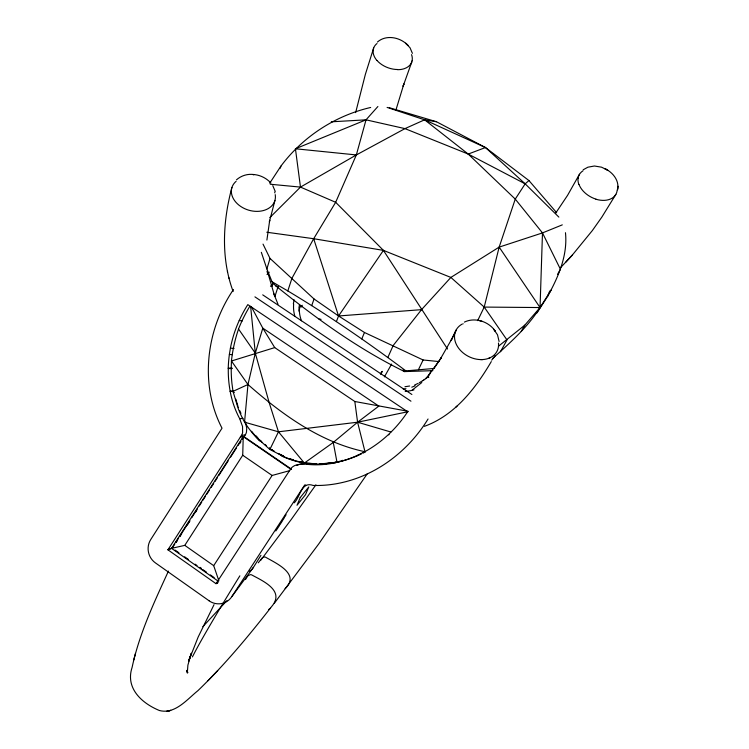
<?xml version="1.0" encoding="UTF-8"?>
<svg xmlns="http://www.w3.org/2000/svg" width="749" height="749" viewBox="0 0 749 749"><rect width="100%" height="100%" fill="white"/><g stroke="black" fill="none" stroke-linecap="round" stroke-linejoin="round"><path stroke-width="1.12" d="M259.744 440.983A74.909 53.928 55.2 0 1 244.567 422.174A78.196 53.02 73.2 0 1 238.238 408.617L233.005 391.371L231.918 383.263A90.142 59.208 87.8 0 1 231.216 368.199L231.45 360.999L274.724 347.602L354.82 401.501L408.046 411.276M218.315 581.261L171.549 548.352L184.788 545.366L242.723 455.242L243.238 436.63L290.996 469.361M387.093 107.407L424.599 119.812L468.219 154.06L515.256 199.094L542.482 232.911L540.048 307.549C527.717 327.266 509.854 343.005 492.683 358.471M617.204 189.872L617.167 190.321A20.86 14.409 27.3 0 1 610.341 199.084A20.785 14.371 27.3 0 1 595.932 199.225M408.046 411.716L357.591 422.211L278.469 431.808L244.548 422.183L247.966 384.509L255.306 353.163L262.796 328.156L251.57 307.165M617.775 188.636C619.03 179.947 612.457 172.195 604.977 168.703L607.757 170.229M617.663 189.787L618 186.248M266.897 240.064L269.715 220.206L269.397 221.779L274.939 200.46M298.898 308.064L299.497 304.543M218.081 582.591L216.021 583.677L167.916 549.813L241.403 435.478A9.381 9.091 81.5 0 0 242.61 432.697L242.545 426.509L239.708 418.719A92.52 90.723 -89.8 0 1 230.205 391.474L229.756 388.797A109.672 107.753 -88.4 0 1 228.295 368.489L228.248 368.124A120.945 118.997 -87.9 0 1 229.372 354.464L230.411 348.154A120.945 118.997 -87.9 0 1 239.231 320.497A126.169 124.212 -88.1 0 1 247.816 304.618L407.653 411.735A122.321 119.634 -85.3 0 1 388.038 434.926A119.391 116.807 -85.6 0 1 364.754 451.75L356.758 455.701A109.448 107.173 -86.8 0 1 337.556 462.217M293.355 303.879L294.104 299.778M355.635 112.622L365.362 74.376L373.695 47.889M168.441 571.103C154.172 602.252 139.295 633.701 132.105 667.406C125.186 688.097 141.636 703.189 159.406 710.511C174.976 714.621 187.128 699.323 197.942 690.644C224.803 664.719 248.734 635.91 271.672 606.521C285.229 590.708 263.03 581.046 251.477 574.801A6.086 3.118 39.2 0 0 250.232 574.68L247.825 575.859L245.475 579.548M231.918 187.484L231.544 188.982A22.573 16.768 17 0 0 231.656 194.141L232.087 195.742A22.517 16.759 16.6 0 0 248.631 210.16A22.536 16.74 16.7 0 0 275.22 194.609M231.694 188.271C222.809 221.835 220.889 258.508 233.145 291.511M477.665 320.638L484.21 307.081L499.162 247.114L515.256 199.094L525.171 183.842L528.944 180.556L556.638 212.679M274.995 296.276L277.973 286.951M135.475 653.39L133.743 659.925M434.542 368.424L405.892 370.886C367.825 342.396 328.624 315.366 287.813 290.93L291.941 278.272L313.681 238.716L335.664 202.296L356.346 154.94L366.027 119.831L377.889 106.517M280.323 168.15L280.894 166.147C302.765 136.824 335.018 115.721 370.68 107.472M395.921 110.075L403.88 83.935L403.093 86.275L411.819 61.886M432.885 370.671L404.535 371.598C357.844 348.753 315.835 318.185 275.501 285.669L272.018 281.755L266.878 268.928L270.033 258.442L263.021 244.118M214.036 604.649L198.176 636.996L188.654 661.077L191.323 653.212L187.896 665.14L187.306 673.051L187.053 670.252L187.784 672.705L186.894 670.945M188.654 661.077L190.199 656.573M311.715 305.601L314.056 298.991L270.033 258.442M336.395 321.593L338.548 315.975L383.422 250.381L450.87 277.43L484.21 307.081L506.998 339.962L500.454 351.749M298.898 310.039L300.452 306.341M536.958 312.979L547.641 296.304L549.757 290.958M361.795 338.923L364.463 332.481L338.548 315.975L314.056 298.991M271.859 286.539L273.263 283.356M547.641 296.304C558.37 276.943 567.817 255.334 565.467 232.705M387.832 357.507L393.197 345.486L421.528 309.655L450.87 277.43L499.162 247.114L542.482 232.911L562.302 224.859M380.848 374.444L382.224 371.373L380.37 373.639M260.605 560.421L291.483 519.141L315.9 484.818M418.448 369.669L423.119 359.979L438.942 361.57M250.615 306.313L255.306 353.163L269.266 402.971L278.469 431.808L269.874 449.475L283.946 456.731A68.646 57.43 5.3 0 0 305.33 462.779L304.356 463.069A74.956 57.13 34.1 0 1 281.783 456.066M455.645 331.264L451.057 340.523L456.413 329.729M579.473 174.255L567.592 195.302L555.496 213.399M237.386 406.37L237.808 405.602A76.052 69.245 60.7 0 1 235.869 399.198M451.89 338.829L440.206 359.295L428.793 375.034M391.624 364.051L384.424 376.841M521.238 331.451L524.777 325.178L540.048 307.549L551.245 289.966M557.574 274.293L560.43 269.266L542.482 232.911M427.482 377.487L431.433 370.615M284.92 516.707L286.081 514.703M615.856 194.384L601.84 217.116L592.347 230.561L572.264 255.147L560.814 267.402M284.517 517.381L282.897 520.068M209.046 600.792A17.002 16.338 66.9 0 0 231.834 596.625L253.415 567.405L260.942 555.327M491.288 361.589C475.521 388.488 454.755 415.321 424.411 426.34M281.221 522.765L282.485 520.733M233.473 289.517C206.115 329.504 199.3 384.565 222.022 428.194L150.755 539.523A16.881 16.16 72.1 0 0 155.408 562.892L209.065 600.764M428.053 419C409.029 450.046 378.114 474.351 342.349 482.515C332.781 484.725 322.941 485.755 313.129 485.446C301.519 481.148 300.546 496.241 294.31 502.813M279.92 524.796L280.791 523.439M171.549 548.352L243.238 436.63M174.751 544.158L172.242 548.081L167.916 549.813L172.645 547.809M176.006 542.201L178.515 538.288M179.769 536.331L189.825 520.677M191.707 517.737L197.352 508.936M199.243 505.996L201.753 502.083M203.007 500.126L205.516 496.213M206.771 494.256L209.289 490.342M211.171 487.402L213.68 483.489M214.935 481.532L217.444 477.619M218.708 475.662L228.127 460.981M230.636 457.068L236.281 448.267M238.173 445.327L240.682 441.414M241.936 439.457L243.818 436.517L291.511 469.211M173.103 547.107L173.422 546.611M176.043 542.529L177.298 540.591M179.797 536.705L181.67 533.784M187.297 525.03L189.806 521.126M195.452 512.344L196.715 510.387M239.755 443.455L240.878 441.723M244.221 436.508L245.279 434.869A9.278 9.007 81.5 0 0 246.477 432.117L246.739 428.11L245.466 422.726M218.895 580.85L213.699 565.664L272.121 475.456L289.751 470.625M231.816 596.616L304.74 484.94L305.714 484.996M269.724 183.196L280.894 166.147M440.206 359.295L441.264 357.713L434.177 368.227M367.076 474.07L318.774 543.877L274.331 603.254M258.283 562.789L262.253 557.818L264.369 556.975A6.029 2.519 38.1 0 1 265.53 557.181C276.297 563.398 300.574 574.071 285.116 588.658M425.572 378.76L430.029 373.601M267.019 274.555L269.209 272.196M226.9 600.651L202.867 626.66M565.87 262.131L572.264 255.147M270.483 286.333L273.61 282.972M217.716 670.58L207.96 680.747M270.408 608.254L268.648 609.536M269.79 217.631L300.48 187.1L356.346 154.94L404.975 128.622L424.599 119.812L436.452 121.731L485.474 147.544L528.944 180.556M455.738 407.316L457.124 406.014M421.799 382.533L412.147 390.145M278.469 431.808L304.356 463.069L333.268 442.434L357.591 422.211L378.844 406.098L262.796 328.156L274.724 347.602M524.777 325.178L498.722 346.029M236.441 179.863C241.15 175.659 247.788 173.525 254.042 174.629L252.759 174.47C259.613 174.704 266.326 177.972 270.913 183.046M377.393 42.075C386.222 34.211 400.546 37.291 408.083 45.483L405.658 43.217L410.012 47.749L412.418 53.357M427.398 377.393L423.971 379.818M583.181 169.78L587.89 167.196L594.425 166.006L601.531 167.177L607.57 170.126M422.661 380.698L419.3 382.73M296.763 465.354L301.65 463.622L309.936 463.378C304.366 465.26 297.587 462.845 292.587 466.87A9.447 9.231 73.5 0 0 290.509 469.136L216.021 583.677L217.641 582.806M365.063 452.031L357.591 422.211L354.82 401.501M405.892 370.886L404.535 371.598L403.065 369.809M364.276 452.443L363.49 452.855M418.157 383.348L414.665 384.995M490.398 357.591L488.76 358.312M464.371 322.107C475.109 316.864 489.163 321.639 495.51 331.507L493.722 329.251L497.505 334.803L499.096 341.497M361.495 453.847L360.7 454.231M359.894 454.606L359.089 454.98M233.005 391.371L247.966 384.509C281.933 414.44 320.319 442.406 365.456 451.816M447.509 349.006L383.422 250.381L335.664 202.296L300.48 187.1L295.434 148.77L366.027 119.831L404.975 128.622L468.219 154.06L525.171 183.842L558.857 217.098M468.219 154.06L485.474 147.544L525.171 183.842M306.725 464.296A92.876 91.022 -89.5 0 0 334.925 462.816L337.556 462.208M338.014 461.861L339.793 461.281M341.244 460.804L342.696 460.335M334.925 462.816L337.527 462.011M356.758 455.701L358.415 455.186M363.106 452.752L364.398 452.359M388.525 434.804L389.096 434.654M304.356 463.069A78.345 62.158 13.4 0 0 319.364 464.052L336.984 462.189L345.008 460.195A90.339 74.273 -4.8 0 0 358.228 455.355M339.737 461.468L338.173 461.805M270.951 449.25L269.874 449.475L258.864 439.56A68.58 60.154 33.1 0 1 251.608 431.265M333.923 462.629L336.713 462.152M240.335 437.135L243.818 436.517M335.702 462.33L336.638 462.161M241.403 435.478L245.279 434.869M404.956 386.727L409.647 386.016M321.827 463.996L323.147 463.8A76.379 61.774 -17.3 0 0 333.052 462.76M244.548 422.183L245.709 422.043M239.708 418.719L243.088 418.345M421.528 309.655L338.548 315.975L313.681 238.716L266.803 232.246M482.712 359.567L480.727 359.604M331.283 121.815L366.027 119.831M323.147 463.8L320.638 463.884A74.011 59.92 -17.3 0 1 319.645 463.903M230.205 391.474L233.295 391.362M230.177 391.128L233.285 391.025M233.314 392.42L234.371 392.401M231.216 368.199L232.134 368.208M484.21 307.081L540.048 307.549L499.162 247.114M228.248 368.124L231.769 368.208M228.286 368.489L231.853 368.574M229.372 354.464L232.377 354.651M230.411 348.154L234.053 348.435M270.267 184.245L300.48 187.1M295.434 148.77L356.346 154.94M239.231 320.497L242.273 320.965M313.681 238.716L383.422 250.381M318.831 318.934L321.078 319.346M482.169 321.358L478.002 320.235M389.274 107.706L436.452 121.731M357.591 422.211L390.847 432.004M364.463 332.481L423.119 359.979M275.501 285.669L278.665 287.101M424.599 119.812L485.474 147.544M281.343 454.933L282.13 455.373M282.916 455.813L283.702 456.253M272.514 450.13L271.737 449.69L272.57 450.177M273.301 450.57L274.087 451.01M279.574 454.091L280.36 454.531M281.147 454.971L281.933 455.42M282.719 455.86L283.506 456.3M278.253 453.454L279.068 453.922M279.873 454.381L283.131 456.253M272.018 281.755L287.813 290.93M262.721 294.853L411.884 394.489M254.922 296.857L410.958 401.202M242.723 455.242L272.121 475.456M184.788 545.366L213.699 565.664M199.983 567.339L201.472 568.388M175.097 550.084L178.908 552.771M184.629 556.797L188.439 559.475M195.115 564.166L197.015 565.514M202.736 569.53L206.546 572.217M210.357 574.895L214.167 577.582M258.864 439.56L261.888 441.985M264.912 444.4L266.419 445.618M269.443 448.033L270.202 448.642L269.556 448.108M259.819 440.084L261.204 441.227M231.45 360.999L247.966 384.509M249.623 306.594A112.041 83.841 -66.8 0 0 238.519 328.998L255.306 353.163M272.767 185.64L275.257 191.491M273.853 293.823L278.01 304.3M238.538 407.596L238.322 407.016M261.345 252.319L266.878 268.928M274.771 296.557L268.507 274.958M267.721 273.778L267.019 271.25M227.406 271.335L227.584 272.074M228.829 277.561L228.997 278.291M333.268 442.434L336.984 462.189M274.658 192.118A22.489 16.787 15.9 0 1 274.92 192.97M231.9 187.559A22.517 16.759 16.6 0 1 236.085 181.342M498.478 343.014A23.041 17.648 27 0 1 468.331 356.346A23.041 17.648 27 0 1 462.077 324.148M462.957 323.877A22.91 17.545 26.9 0 1 463.172 323.774M595.942 199.131A20.813 14.25 27.9 0 1 578.996 184.423M578.855 184.423A20.738 14.315 27.2 0 1 578.069 178.281M578.088 178.346A20.785 14.371 27.3 0 1 583.003 170.8M397.55 69.526A20.307 13.604 20 0 1 376.972 60.444M397.607 69.685A20.232 13.716 20.3 0 0 404.572 68.571A20.354 13.8 20.3 0 0 412.193 60.603M376.887 60.472A20.279 13.772 20.3 0 1 373.311 49.172A20.354 13.8 20.3 0 1 376.981 43.526M411.557 54.63A20.279 13.772 20.3 0 1 412.119 60.594M279.48 525.48A34.726 4.494 -55.3 0 1 275.819 530.957M495.323 355.438A198.7 150.689 19.8 0 1 491.672 360.185M315.732 463.846A74.011 59.92 -17.3 0 1 305.32 462.798M240.981 413.392A73.861 67.298 60.7 0 1 239.774 410.677M231.432 360.999A101.714 69.198 -80.2 0 1 238.547 329.017M336.891 462.096A91.827 90.039 -89.4 0 1 320.844 463.809M316.19 463.762A91.827 90.039 -89.4 0 1 310.376 463.35M302.324 462.133A91.827 90.039 -89.4 0 1 300.059 461.656M293.346 459.867A91.827 90.039 -89.4 0 1 290.069 458.781M257.637 437.585A91.472 89.73 -89.7 0 1 256.083 435.881M301.398 462.039A91.884 90.086 -89.4 0 1 299.712 461.665M258.639 438.895A91.528 89.786 -89.7 0 1 257.478 437.678M342.883 460.71A108.277 106.068 -86.7 0 1 341.666 461.019M253.368 567.377A16.441 13.744 47.2 0 1 249.417 571.3M192.409 656.91A233.463 9.231 -56.8 0 1 239.858 575.831M301.538 307.015A64.264 51.241 55.2 0 1 302.25 305.255M299.038 311.275A72.016 56.503 57.3 0 1 299.375 310.348M301.491 320.797A33.874 28.631 31.8 0 1 299.394 308.167M294.853 316.247A40.821 34.351 27.4 0 1 293.655 303.944M415.143 385.772A33.948 30.803 17.8 0 1 411.763 387.186M405.967 388.684A33.948 30.803 17.8 0 1 403.234 389.04M424.009 379.846A79.244 54.134 -4.2 0 1 422.698 380.717M428.793 377.168A65.069 48.413 3.1 0 1 428.381 377.487M413.982 389.845A40.98 35.915 18.9 0 1 405.2 391.418M300.227 497.57L297.007 505.275L305.517 494.686L308.794 486.934L300.227 497.57M169.105 710.792L166.662 711.419L170.753 710.38L169.105 710.792"/></g></svg>
